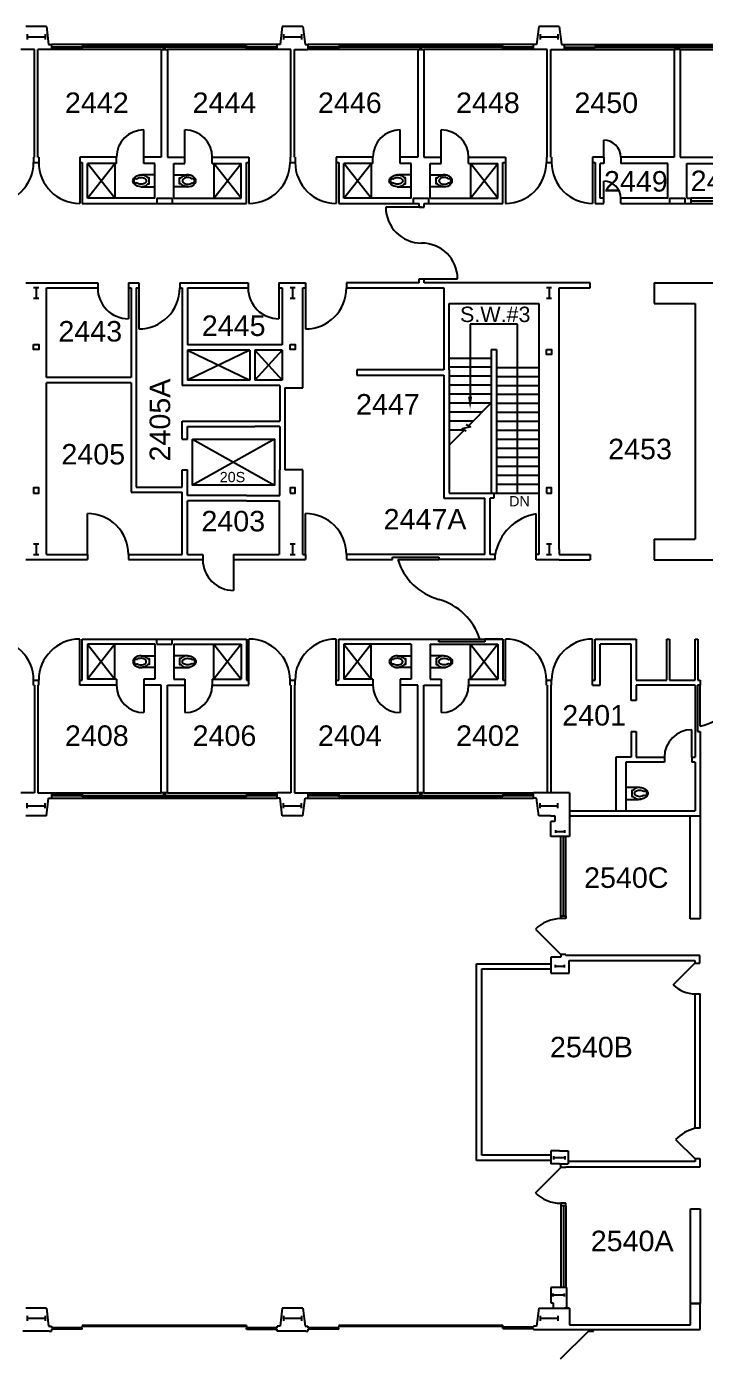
# Model space of a CAD drawing. Header units: inches. Extents: x -3198 to 3293, y 108 to 2903.
# Drawn here: x 1169 to 1962, y 1022 to 2574 of the extents above; entities that cross this region are included whole.
import ezdxf
from ezdxf.enums import TextEntityAlignment as Align

# ---------------------------------------------------------------- set-up
doc = ezdxf.new("R2010")
doc.units = ezdxf.units.IN
doc.header["$LTSCALE"] = 96
doc.header["$MEASUREMENT"] = 0
doc.layers.get('0').update_dxf_attribs({"linetype": 'CONTINUOUS'})
for name, color, linetype in [('A-ANNO-ROOM', 4, 'CONTINUOUS'), ('A-ANNO-TEXT', 4, 'CONTINUOUS'), ('A-COLS', 5, 'CONTINUOUS'), ('A-DOOR', 2, 'CONTINUOUS'), ('A-FLOR-CASE', 3, 'CONTINUOUS'), ('A-FLOR-EVTR', 1, 'CONTINUOUS'), ('A-FLOR-PFIX', 2, 'CONTINUOUS'), ('A-FLOR-STRS', 2, 'CONTINUOUS'), ('A-GLAZ', 2, 'CONTINUOUS'), ('A-GLAZ-SILL', 1, 'CONTINUOUS'), ('A-SHAFT', 1, 'CONTINUOUS'), ('A-WALL-FULL', 6, 'CONTINUOUS')]:
    doc.layers.add(name, color=color, linetype=linetype)
doc.styles.add('ARIAL', font='arial.ttf')

# ---------------------------------------------------------------- blocks, each defined once
blk = doc.blocks.new('AH')
blk.add_lwpolyline([(0, 0, 0.05, 0, 0), (0.15, 0, 0, 0, 0)], format="xyseb")
blk = doc.blocks.new('P2477016')
for p, q in [((-3.603083, -23.831759), (-3.603083, -23.831759)), ((-2.504894, -21.068753), (-2.504894, -21.068753))]:
    blk.add_line(p, q)
for points in [[(-6.93083, -16.399601, -0.022673), (-7, -14.875), (-7, 0), (-3.020761, 0), (0, 0), (3.020761, 0), (7, 0), (7, -14.875)], [(-6.937926, -16.211212, -0.074934), (-6.387938, -12.562014, -0.085426), (-4.920528, -9.670474, -0.066386), (-3.550098, -8.264603), (-3.550098, -6.711212), (3.449902, -6.711212), (3.449902, -8.264603, -0.066386), (4.820333, -9.670474, -0.085426), (6.287743, -12.562014, -0.111314), (6.709134, -17.991061)], [(3.991504, -23.722377, -0.562484), (3.158962, -23.529526), (2.424162, -21.300368, -0.238976), (2.492058, -20.853364, 0.08035), (3.421006, -18.976205, 0.074934), (3.837731, -16.211212, 0.074934), (3.421006, -13.446218, 0.085426), (2.414145, -11.462194, 0.066386), (1.597345, -10.624271, 0.330534), (-1.69754, -10.624271, 0.066386), (-2.51434, -11.462194, 0.085426), (-3.521201, -13.446218, 0.074934), (-3.937926, -16.211212, 0.074934), (-3.521201, -18.976205, 0.08035), (-2.592253, -20.853364, -0.238976), (-2.524357, -21.300368), (-3.250575, -23.503493, -0.549653), (-4.069149, -23.710095)], [(0, -25.75, 0.143932), (2.498761, -25.015482, 0.107177), (4.949747, -22.564786, 0.077997), (6.431696, -19.212481, 0.065232), (7, -14.875)], [(-4.023967, -23.748064, 0.06085), (-2.498761, -25.015482, 0.143932), (0, -25.75)], [(-2.976493, -22.67201, 0.063273), (-1.687041, -23.754089, 0.143932), (0, -24.25)], [(0, -24.25, 0.143932), (1.687041, -23.754089, 0.059203), (2.902316, -22.750942)]]:
    blk.add_lwpolyline(points, format="xyb")
for centre, radius, start, end in [((5.443363, -16.211212), 12.38129, 180, 197.141641), ((2.746106, -17.043143), 9.558648, 197.141641, 216.672481), ((1.035634, -18.316811), 7.426057, 216.672481, 226.574161)]:
    blk.add_arc(centre, radius, start, end)

msp = doc.modelspace()

# ---------------------------------------------------------------- linework, layer by layer
at = {"layer": 'A-ANNO-TEXT'}
for p, q in [((1688.2, 2225.1), (1688.2, 2140.3)), ((1743.8, 2225.1), (1688.2, 2225.1)), ((1743.8, 2027.5), (1743.8, 2225.1)), ((1713, 2133), (1686.3, 2106.2)), ((1681.5, 2101.4), (1663.5, 2083.5))]:
    msp.add_line(p, q, dxfattribs=at)
msp.add_lwpolyline([(1683.7, 2107.5), (1688.5, 2105.1), (1678.9, 2102.7), (1683.7, 2100.3)], dxfattribs=at)
at = {"layer": 'A-COLS'}
for p, q in [((1170, 2564.5), (1170, 2558.5)), ((1170, 2561.5), (1191, 2561.5)), ((1191, 2564.5), (1191, 2558.5)), ((1470, 2564.5), (1470, 2558.5)), ((1470, 2561.5), (1491, 2561.5)), ((1491, 2564.5), (1491, 2558.5)), ((1770, 2564.5), (1770, 2558.5)), ((1770, 2561.5), (1791, 2561.5)), ((1791, 2564.5), (1791, 2558.5)), ((1183.5, 2267.5), (1177.5, 2267.5)), ((1180.5, 2267.5), (1180.5, 2255.5)), ((1483.5, 2267.5), (1477.5, 2267.5)), ((1480.5, 2267.5), (1480.5, 2255.5)), ((1783.5, 2267.5), (1777.5, 2267.5)), ((1780.5, 2267.5), (1780.5, 2255.5)), ((1177.5, 2255.5), (1183.5, 2255.5)), ((1477.5, 2255.5), (1483.5, 2255.5)), ((1777.5, 2255.5), (1783.5, 2255.5)), ((1183.5, 1967.5), (1177.5, 1967.5)), ((1183.5, 1967.5), (1177.5, 1967.5)), ((1177.5, 1955.5), (1183.5, 1955.5)), ((1177.5, 1955.5), (1183.5, 1955.5)), ((1180.5, 1967.5), (1180.5, 1955.5)), ((1180.5, 1967.5), (1180.5, 1955.5)), ((1483.5, 1967.5), (1477.5, 1967.5)), ((1483.5, 1967.5), (1477.5, 1967.5)), ((1477.5, 1955.5), (1483.5, 1955.5)), ((1477.5, 1955.5), (1483.5, 1955.5)), ((1480.5, 1967.5), (1480.5, 1955.5)), ((1480.5, 1967.5), (1480.5, 1955.5)), ((1783.5, 1967.5), (1777.5, 1967.5)), ((1783.5, 1967.5), (1777.5, 1967.5)), ((1777.5, 1955.5), (1783.5, 1955.5)), ((1777.5, 1955.5), (1783.5, 1955.5)), ((1780.5, 1967.5), (1780.5, 1955.5)), ((1780.5, 1967.5), (1780.5, 1955.5)), ((1170, 1658.5), (1170, 1664.5)), ((1170, 1661.5), (1191, 1661.5)), ((1191, 1658.5), (1191, 1664.5)), ((1470, 1658.5), (1470, 1664.5)), ((1470, 1661.5), (1491, 1661.5)), ((1491, 1658.5), (1491, 1664.5)), ((1770, 1658.5), (1770, 1664.5)), ((1770, 1661.5), (1791, 1661.5)), ((1791, 1658.5), (1791, 1664.5)), ((1788.4, 1629.9), (1788.4, 1632.9)), ((1788.4, 1631.4), (1798.9, 1631.4)), ((1798.9, 1629.9), (1798.9, 1632.9)), ((1788, 1472.1), (1788, 1475.1)), ((1798.5, 1472.1), (1798.5, 1475.1)), ((1788, 1473.6), (1798.5, 1473.6)), ((1786, 1247.5), (1786, 1251.3)), ((1799.5, 1249.4), (1786, 1249.4)), ((1799.5, 1247.5), (1799.5, 1251.3)), ((1785.3, 1086.9), (1785.3, 1090.7)), ((1798.7, 1088.8), (1785.3, 1088.8)), ((1798.7, 1086.9), (1798.7, 1090.7)), ((1170, 1064.5), (1170, 1058.5)), ((1170, 1061.5), (1191, 1061.5)), ((1191, 1064.5), (1191, 1058.5)), ((1470, 1064.5), (1470, 1058.5)), ((1470, 1061.5), (1491, 1061.5)), ((1491, 1064.5), (1491, 1058.5)), ((1770, 1064.5), (1770, 1058.5)), ((1770, 1061.5), (1791, 1061.5)), ((1791, 1064.5), (1791, 1058.5))]:
    msp.add_line(p, q, dxfattribs=at)
at = {"layer": 'A-DOOR'}
for p, q in [((1306.5, 2420.5), (1306.5, 2452.5)), ((1354.5, 2420.5), (1354.5, 2452.5)), ((1606.5, 2420.5), (1606.5, 2452.5)), ((1654.5, 2420.5), (1654.5, 2452.5)), ((1844.5, 2420.5), (1844.5, 2440.5)), ((1231.5, 2414.5), (1231.5, 2366.5)), ((1429.5, 2414.5), (1429.5, 2366.5)), ((1531.5, 2414.5), (1531.5, 2366.5)), ((1729.5, 2414.5), (1729.5, 2366.5)), ((1831.5, 2414.5), (1831.5, 2366.5)), ((1844.5, 2372.5), (1844.5, 2392.5)), ((1631.5, 2362), (1589.5, 2362)), ((1288.5, 2267.5), (1288.5, 2231.5)), ((1300.5, 2267.5), (1300.5, 2219.5)), ((1464.5, 2267.5), (1464.5, 2231.5)), ((1495.5, 2267.5), (1495.5, 2219.5)), ((1631.5, 2278), (1673.5, 2278)), ((1240.5, 1955.5), (1240.5, 2003.5)), ((1495.5, 1955.5), (1495.5, 2003.5)), ((1765.5, 1955.1), (1765.5, 2003.1)), ((1411.5, 1949.5), (1411.5, 1913.5)), ((1603.5, 1949.5), (1651.5, 1949.5)), ((1231.5, 1808.5), (1231.5, 1856.5)), ((1429.5, 1808.5), (1429.5, 1856.5)), ((1531.5, 1808.5), (1531.5, 1856.5)), ((1651.5, 1856.5), (1699.5, 1856.5)), ((1729.5, 1808.5), (1729.5, 1856.5)), ((1831.5, 1808.5), (1831.5, 1856.5)), ((1306.5, 1802.5), (1306.5, 1770.5)), ((1354.5, 1802.5), (1354.5, 1770.5)), ((1606.5, 1802.5), (1606.5, 1770.5)), ((1654.5, 1802.5), (1654.5, 1770.5)), ((1957.5, 1754.5), (1957.5, 1802.5)), ((1947.5, 1718.5), (1947.5, 1750.5)), ((1764.5, 1517), (1794.2, 1487.3)), ((1925.8, 1452), (1951.1, 1477.3)), ((1928.6, 1270.9), (1951.5, 1248)), ((1764.5, 1208.5), (1794.2, 1238.2)), ((1794, 1014), (1826.5, 1046.5))]:
    msp.add_line(p, q, dxfattribs=at)
for centre, radius, start, end in [((1306.5, 2420.5), 32, 90, 180), ((1354.5, 2420.5), 32, 0, 90), ((1606.5, 2420.5), 32, 90, 180), ((1654.5, 2420.5), 32, 0, 90), ((1844.5, 2420.5), 20, 0, 90), ((1129.5, 2414.5), 48, 270, 0), ((1231.5, 2414.5), 48, 180, 270), ((1429.5, 2414.5), 48, 270, 0), ((1531.5, 2414.5), 48, 180, 270), ((1729.5, 2414.5), 48, 270, 0), ((1831.5, 2414.5), 48, 180, 270), ((1844.5, 2372.5), 20, 0, 90), ((1631.5, 2362), 42, 180, 270), ((1631.5, 2278), 42, 0, 90), ((1288.5, 2267.5), 36, 180, 270), ((1300.5, 2267.5), 48, 270, 0), ((1464.5, 2267.5), 36, 180, 270), ((1495.5, 2267.5), 48, 270, 0), ((1240.5, 1955.5), 48, 0, 90), ((1495.5, 1955.5), 48, 0, 90), ((1774.8, 1945.8), 58, 99.2189, 170.7811), ((1411.5, 1949.5), 36, 180, 270), ((1670.2, 1970.3), 69.8, 197.3234, 254.4954), ((1632.8, 1835.7), 69.8, 17.3234, 74.4954), ((1129.5, 1808.5), 48, 0, 90), ((1231.5, 1808.5), 48, 90, 180), ((1429.5, 1808.5), 48, 0, 90), ((1531.5, 1808.5), 48, 90, 180), ((1729.5, 1808.5), 48, 0, 90), ((1831.5, 1808.5), 48, 90, 180), ((1306.5, 1802.5), 32, 180, 270), ((1354.5, 1802.5), 32, 270, 0), ((1606.5, 1802.5), 32, 180, 270), ((1654.5, 1802.5), 32, 270, 0), ((1942.7, 1817.3), 64.5, 283.2561, 346.7186), ((1947.5, 1718.5), 32, 90, 180), ((1794.2, 1487.3), 42, 89.8526, 135), ((1951.6, 1477.8), 36.5, 225.0038, 269.7677), ((1963.9, 1235.6), 49.9, 104.3608, 135), ((1794.2, 1238.2), 42, 225, 270.1474)]:
    msp.add_arc(centre, radius, start, end, dxfattribs=at)
at = {"layer": 'A-FLOR-CASE'}
for p, q in [((1903.5, 2273.5), (1903.5, 2249.5)), ((1903.5, 2273.5), (1975.5, 2273.5)), ((1903.5, 2249.5), (1951.5, 2249.5)), ((1951.5, 2249.5), (1951.5, 1973.4)), ((1903.5, 1973.4), (1951.5, 1973.4)), ((1903.5, 1973.4), (1903.5, 1949.4)), ((1903.5, 1949.4), (1975.5, 1949.4)), ((1946, 1189.5), (1957.5, 1189.5)), ((1946, 1079), (1946, 1189.5)), ((1957.5, 1189.5), (1957.5, 1079)), ((1957.5, 1079), (1946, 1079))]:
    msp.add_line(p, q, dxfattribs=at)
at = {"layer": 'A-FLOR-EVTR'}
for p, q in [((1436.5, 2194.8), (1468.5, 2159.5)), ((1468.5, 2194.8), (1436.5, 2159.5)), ((1459.5, 2090.5), (1363.5, 2036.5)), ((1363.5, 2090.5), (1459.5, 2036.5))]:
    msp.add_line(p, q, dxfattribs=at)
msp.add_lwpolyline([(1363.5, 2090.5), (1459.5, 2090.5), (1459.5, 2036.5), (1363.5, 2036.5)], close=True, dxfattribs=at)
at = {"layer": 'A-FLOR-PFIX'}
for p, q in [((1240.5, 2372.5), (1272.5, 2413.2)), ((1272.5, 2372.5), (1240.5, 2413.2)), ((1272.5, 2413.2), (1272.5, 2372.5)), ((1420.5, 2372.5), (1388.5, 2413.2)), ((1388.5, 2413.2), (1388.5, 2372.5)), ((1388.5, 2372.5), (1420.5, 2413.2)), ((1572.5, 2372.5), (1540.5, 2413.2)), ((1540.5, 2372.5), (1572.5, 2413.2)), ((1572.5, 2413.2), (1572.5, 2372.5)), ((1720.5, 2372.5), (1688.5, 2413.2)), ((1688.5, 2372.5), (1720.5, 2413.2)), ((1688.5, 2413.2), (1688.5, 2372.5)), ((1240.5, 1850.5), (1272.5, 1809.7)), ((1272.5, 1850.5), (1240.5, 1809.7)), ((1272.5, 1809.7), (1272.5, 1850.5)), ((1388.5, 1850.5), (1420.5, 1809.7)), ((1420.5, 1850.5), (1388.5, 1809.7)), ((1388.5, 1809.7), (1388.5, 1850.5)), ((1572.5, 1850.5), (1540.5, 1809.7)), ((1540.5, 1850.5), (1572.5, 1809.7)), ((1572.5, 1809.7), (1572.5, 1850.5)), ((1688.5, 1809.7), (1688.5, 1850.5)), ((1720.5, 1850.5), (1688.5, 1809.7)), ((1688.5, 1850.5), (1720.5, 1809.7))]:
    msp.add_line(p, q, dxfattribs=at)
at = {"layer": 'A-FLOR-STRS'}
for p, q in [((1663.5, 2185.5), (1713, 2185.5)), ((1663.5, 2175), (1713, 2175)), ((1719, 2174.5), (1768.5, 2174.5)), ((1663.5, 2164.5), (1713, 2164.5)), ((1719, 2164), (1768.5, 2164)), ((1663.5, 2154), (1713, 2154)), ((1663.5, 2143.5), (1713, 2143.5)), ((1719, 2153.5), (1768.5, 2153.5)), ((1719, 2143), (1768.5, 2143)), ((1663.5, 2133), (1713, 2133)), ((1719, 2132.5), (1768.5, 2132.5)), ((1663.5, 2122.5), (1702.5, 2122.5)), ((1663.5, 2112), (1692, 2112)), ((1719, 2122), (1768.5, 2122)), ((1719, 2111.5), (1768.5, 2111.5)), ((1663.5, 2101.5), (1681.4, 2101.5)), ((1719, 2101), (1768.5, 2101)), ((1719, 2090.5), (1768.5, 2090.5)), ((1719, 2080), (1768.5, 2080)), ((1719, 2069.5), (1768.5, 2069.5)), ((1719, 2059), (1768.5, 2059)), ((1719, 2048.5), (1768.5, 2048.5)), ((1719, 2038), (1768.5, 2038)), ((1719, 2027.5), (1768.5, 2027.5))]:
    msp.add_line(p, q, dxfattribs=at)
at = {"layer": 'A-GLAZ'}
for p, q in [((1234.5, 2549.5), (1198.5, 2549.5)), ((1234.5, 2548), (1198.5, 2548)), ((1330.5, 2551), (1234.5, 2551)), ((1234.5, 2551), (1234.5, 2549.5)), ((1330.5, 2549.5), (1234.5, 2549.5)), ((1234.5, 2548), (1234.5, 2549.5)), ((1329.5, 2546.5), (1329.5, 2551)), ((1426.5, 2551), (1330.5, 2551)), ((1426.5, 2549.5), (1330.5, 2549.5)), ((1331.5, 2546.5), (1331.5, 2551)), ((1426.5, 2551), (1426.5, 2549.5)), ((1462.5, 2549.5), (1426.5, 2549.5)), ((1426.5, 2548), (1426.5, 2549.5)), ((1426.5, 2548), (1462.5, 2548)), ((1534.5, 2549.5), (1498.5, 2549.5)), ((1534.5, 2548), (1498.5, 2548)), ((1630.5, 2551), (1534.5, 2551)), ((1534.5, 2551), (1534.5, 2549.5)), ((1630.5, 2549.5), (1534.5, 2549.5)), ((1534.5, 2548), (1534.5, 2549.5)), ((1629.5, 2546.5), (1629.5, 2551)), ((1726.5, 2551), (1630.5, 2551)), ((1726.5, 2549.5), (1630.5, 2549.5)), ((1631.5, 2546.5), (1631.5, 2551)), ((1726.5, 2551), (1726.5, 2549.5)), ((1762.5, 2549.5), (1726.5, 2549.5)), ((1726.5, 2548), (1726.5, 2549.5)), ((1726.5, 2548), (1762.5, 2548)), ((1798.5, 2549.5), (1834.5, 2549.5)), ((1834.5, 2548), (1798.5, 2548)), ((1834.5, 2551), (1930.5, 2551)), ((1834.5, 2551), (1834.5, 2549.5)), ((1834.5, 2549.5), (1930.5, 2549.5)), ((1834.5, 2548), (1834.5, 2549.5)), ((1929.5, 2546.5), (1929.5, 2551)), ((1930.5, 2551), (2026.5, 2551)), ((1930.5, 2549.5), (2026.5, 2549.5)), ((1931.5, 2546.5), (1931.5, 2551)), ((1946.6, 2369.5), (1991.6, 2369.5)), ((1329.5, 1676.5), (1329.5, 1672)), ((1331.5, 1676.5), (1331.5, 1672)), ((1629.5, 1676.5), (1629.5, 1672)), ((1631.5, 1676.5), (1631.5, 1672)), ((1234.5, 1675), (1198.5, 1675)), ((1198.5, 1673.5), (1234.5, 1673.5)), ((1234.5, 1675), (1234.5, 1673.5)), ((1234.5, 1673.5), (1330.5, 1673.5)), ((1234.5, 1672), (1234.5, 1673.5)), ((1234.5, 1672), (1330.5, 1672)), ((1330.5, 1673.5), (1426.5, 1673.5)), ((1330.5, 1672), (1426.5, 1672)), ((1426.5, 1675), (1462.5, 1675)), ((1426.5, 1675), (1426.5, 1673.5)), ((1426.5, 1673.5), (1462.5, 1673.5)), ((1426.5, 1672), (1426.5, 1673.5)), ((1534.5, 1675), (1498.5, 1675)), ((1498.5, 1673.5), (1534.5, 1673.5)), ((1534.5, 1675), (1534.5, 1673.5)), ((1534.5, 1673.5), (1630.5, 1673.5)), ((1534.5, 1672), (1534.5, 1673.5)), ((1534.5, 1672), (1630.5, 1672)), ((1630.5, 1673.5), (1726.5, 1673.5)), ((1630.5, 1672), (1726.5, 1672)), ((1726.5, 1675), (1762.5, 1675)), ((1726.5, 1675), (1726.5, 1673.5)), ((1726.5, 1673.5), (1762.5, 1673.5)), ((1726.5, 1672), (1726.5, 1673.5)), ((1797.3, 1532.3), (1797.3, 1625.5)), ((1797.3, 1193.2), (1797.3, 1097.5))]:
    msp.add_line(p, q, dxfattribs=at)
at = {"layer": 'A-GLAZ-SILL'}
for p, q in [((1462.5, 2552.5), (1198.5, 2552.5)), ((1326.9, 2546.5), (1198.5, 2546.5)), ((1462.5, 2546.5), (1334.1, 2546.5)), ((1762.5, 2552.5), (1498.5, 2552.5)), ((1626.9, 2546.5), (1498.5, 2546.5)), ((1762.5, 2546.5), (1634.1, 2546.5)), ((1798.5, 2552.5), (2062.5, 2552.5)), ((1798.5, 2546.5), (1926.9, 2546.5)), ((1934.1, 2546.5), (2062.5, 2546.5)), ((1991.6, 2372.5), (1946.6, 2372.5)), ((1946.6, 2366.5), (1991.6, 2366.5)), ((1198.5, 1676.5), (1326.9, 1676.5)), ((1334.1, 1676.5), (1462.5, 1676.5)), ((1498.5, 1676.5), (1626.9, 1676.5)), ((1634.1, 1676.5), (1762.5, 1676.5)), ((1198.5, 1670.5), (1462.5, 1670.5)), ((1498.5, 1670.5), (1762.5, 1670.5)), ((1794.3, 1532.3), (1794.3, 1625.5)), ((1800.3, 1532.3), (1800.3, 1625.5)), ((1794.3, 1193.2), (1794.3, 1097.5)), ((1800.3, 1193.2), (1800.3, 1097.5))]:
    msp.add_line(p, q, dxfattribs=at)
at = {"layer": 'A-SHAFT'}
for p, q in [((1357.5, 2194.8), (1430.5, 2159.5)), ((1430.5, 2194.8), (1357.5, 2159.5))]:
    msp.add_line(p, q, dxfattribs=at)
at = {"layer": 'A-WALL-FULL'}
for p, q in [((1192.5, 2573.5), (1168.5, 2573.5)), ((1192.5, 2573.5), (1195.1, 2552.5)), ((1468.5, 2573.5), (1465.9, 2552.5)), ((1492.5, 2573.5), (1468.5, 2573.5)), ((1492.5, 2573.5), (1495.1, 2552.5)), ((1768.5, 2573.5), (1765.9, 2552.5)), ((1792.5, 2573.5), (1768.5, 2573.5)), ((1792.5, 2573.5), (1795.1, 2552.5)), ((1178.4, 2546.5), (1162.5, 2546.5)), ((1178.4, 2420.5), (1178.4, 2546.5)), ((1198.5, 2546.5), (1182.6, 2546.5)), ((1182.6, 2420.5), (1182.6, 2546.5)), ((1195.1, 2552.5), (1198.5, 2552.5)), ((1198.5, 2552.5), (1198.5, 2546.5)), ((1326.9, 2546.5), (1326.9, 2420.5)), ((1326.9, 2546.5), (1334.1, 2546.5)), ((1334.1, 2546.5), (1334.1, 2420.5)), ((1465.9, 2552.5), (1462.5, 2552.5)), ((1462.5, 2546.5), (1462.5, 2552.5)), ((1478.4, 2546.5), (1462.5, 2546.5)), ((1478.4, 2420.5), (1478.4, 2546.5)), ((1482.6, 2546.5), (1498.5, 2546.5)), ((1482.6, 2420.5), (1482.6, 2546.5)), ((1495.1, 2552.5), (1498.5, 2552.5)), ((1498.5, 2552.5), (1498.5, 2546.5)), ((1626.9, 2546.5), (1626.9, 2420.5)), ((1626.9, 2546.5), (1634.1, 2546.5)), ((1634.1, 2546.5), (1634.1, 2420.5)), ((1765.9, 2552.5), (1762.5, 2552.5)), ((1762.5, 2546.5), (1762.5, 2552.5)), ((1778.4, 2546.5), (1762.5, 2546.5)), ((1778.4, 2420.5), (1778.4, 2546.5)), ((1782.6, 2420.5), (1782.6, 2546.5)), ((1782.6, 2546.5), (1798.5, 2546.5)), ((1795.1, 2552.5), (1798.5, 2552.5)), ((1798.5, 2546.5), (1798.5, 2552.5)), ((1926.9, 2546.5), (1926.9, 2420.5)), ((1934.1, 2546.5), (1926.9, 2546.5)), ((1934.1, 2546.5), (1934.1, 2420.5)), ((1177.5, 2420.5), (1177.5, 2414.5)), ((1177.5, 2420.5), (1178.4, 2420.5)), ((1177.5, 2414.5), (1183.5, 2414.5)), ((1182.6, 2420.5), (1183.5, 2420.5)), ((1183.5, 2420.5), (1183.5, 2414.5)), ((1231.5, 2420.5), (1231.5, 2414.5)), ((1274.5, 2420.5), (1231.5, 2420.5)), ((1231.5, 2414.5), (1234.5, 2414.5)), ((1234.5, 2414.5), (1234.5, 2366.5)), ((1274.5, 2413.2), (1240.5, 2413.2)), ((1240.5, 2372.5), (1240.5, 2413.2)), ((1274.5, 2413.2), (1274.5, 2420.5)), ((1326.9, 2420.5), (1306.5, 2420.5)), ((1306.5, 2413.2), (1306.5, 2420.5)), ((1319.4, 2413.2), (1306.5, 2413.2)), ((1319.4, 2372.5), (1319.4, 2413.2)), ((1334.1, 2420.5), (1354.5, 2420.5)), ((1341.6, 2372.5), (1341.6, 2413.2)), ((1341.6, 2413.2), (1354.5, 2413.2)), ((1354.5, 2413.2), (1354.5, 2420.5)), ((1386.5, 2420.5), (1429.5, 2420.5)), ((1386.5, 2413.2), (1386.5, 2420.5)), ((1386.5, 2413.2), (1420.5, 2413.2)), ((1420.5, 2372.5), (1420.5, 2413.2)), ((1426.5, 2366.5), (1426.5, 2414.5)), ((1426.5, 2414.5), (1429.5, 2414.5)), ((1429.5, 2420.5), (1429.5, 2414.5)), ((1477.5, 2420.5), (1477.5, 2414.5)), ((1478.4, 2420.5), (1477.5, 2420.5)), ((1477.5, 2414.5), (1483.5, 2414.5)), ((1483.5, 2420.5), (1482.6, 2420.5)), ((1483.5, 2420.5), (1483.5, 2414.5)), ((1531.5, 2420.5), (1531.5, 2414.5)), ((1574.5, 2420.5), (1531.5, 2420.5)), ((1531.5, 2414.5), (1534.5, 2414.5)), ((1534.5, 2414.5), (1534.5, 2366.5)), ((1540.5, 2372.5), (1540.5, 2413.2)), ((1574.5, 2413.2), (1540.5, 2413.2)), ((1574.5, 2413.2), (1574.5, 2420.5)), ((1606.5, 2413.2), (1606.5, 2420.5)), ((1626.9, 2420.5), (1606.5, 2420.5)), ((1619.4, 2413.2), (1606.5, 2413.2)), ((1619.4, 2372.5), (1619.4, 2413.2)), ((1634.1, 2420.5), (1654.5, 2420.5)), ((1641.6, 2372.5), (1641.6, 2413.2)), ((1641.6, 2413.2), (1654.5, 2413.2)), ((1654.5, 2413.2), (1654.5, 2420.5)), ((1686.5, 2420.5), (1729.5, 2420.5)), ((1686.5, 2413.2), (1686.5, 2420.5)), ((1686.5, 2413.2), (1720.5, 2413.2)), ((1720.5, 2372.5), (1720.5, 2413.2)), ((1726.5, 2366.5), (1726.5, 2414.5)), ((1726.5, 2414.5), (1729.5, 2414.5)), ((1729.5, 2420.5), (1729.5, 2414.5)), ((1778.4, 2420.5), (1777.5, 2420.5)), ((1777.5, 2420.5), (1777.5, 2414.5)), ((1777.5, 2414.5), (1783.5, 2414.5)), ((1783.5, 2420.5), (1782.6, 2420.5)), ((1783.5, 2420.5), (1783.5, 2414.5)), ((1831.5, 2420.5), (1831.5, 2414.5)), ((1844.5, 2420.5), (1831.5, 2420.5)), ((1831.5, 2414.5), (1834.5, 2414.5)), ((1834.5, 2414.5), (1834.5, 2366.5)), ((1840.5, 2372.5), (1840.5, 2413.2)), ((1844.5, 2413.2), (1840.5, 2413.2)), ((1844.5, 2420.5), (1844.5, 2413.2)), ((1926.9, 2420.5), (1864.5, 2420.5)), ((1864.5, 2420.5), (1864.5, 2413.2)), ((1919.4, 2413.2), (1864.5, 2413.2)), ((1919.4, 2372.5), (1919.4, 2413.2)), ((1934.1, 2420.5), (1996.5, 2420.5)), ((1941.6, 2372.5), (1941.6, 2413.2)), ((1941.6, 2413.2), (1996.5, 2413.2)), ((1234.5, 2366.5), (1426.5, 2366.5)), ((1319.4, 2372.5), (1240.5, 2372.5)), ((1321.5, 2372.5), (1321.5, 2366.5)), ((1321.5, 2372.5), (1339.5, 2372.5)), ((1339.5, 2372.5), (1339.5, 2366.5)), ((1341.6, 2372.5), (1420.5, 2372.5)), ((1534.5, 2366.5), (1628.5, 2366.5)), ((1619.4, 2372.5), (1540.5, 2372.5)), ((1621.5, 2372.5), (1621.5, 2366.5)), ((1621.5, 2372.5), (1639.5, 2372.5)), ((1628.5, 2362), (1628.5, 2366.5)), ((1628.5, 2362), (1634.5, 2362)), ((1634.5, 2362), (1634.5, 2366.5)), ((1634.5, 2366.5), (1726.5, 2366.5)), ((1639.5, 2372.5), (1639.5, 2366.5)), ((1641.6, 2372.5), (1720.5, 2372.5)), ((1834.5, 2366.5), (1844.5, 2366.5)), ((1844.5, 2372.5), (1840.5, 2372.5)), ((1844.5, 2366.5), (1844.5, 2372.5)), ((1919.4, 2372.5), (1864.5, 2372.5)), ((1864.5, 2366.5), (1864.5, 2372.5)), ((1864.5, 2366.5), (1946.6, 2366.5)), ((1921.5, 2372.5), (1921.5, 2366.5)), ((1921.5, 2372.5), (1939.5, 2372.5)), ((1939.5, 2372.5), (1939.5, 2366.5)), ((1941.6, 2372.5), (1946.6, 2372.5)), ((1946.6, 2372.5), (1946.6, 2366.5)), ((1168.5, 2273.5), (1252.5, 2273.5)), ((1192.5, 2162.5), (1192.5, 2267.5)), ((1192.5, 2267.5), (1252.5, 2267.5)), ((1252.5, 2273.5), (1252.5, 2267.5)), ((1288.5, 2273.5), (1288.5, 2267.5)), ((1288.5, 2273.5), (1300.5, 2273.5)), ((1288.5, 2267.5), (1291.5, 2267.5)), ((1291.5, 2267.5), (1291.5, 2162.5)), ((1297.5, 2267.5), (1300.5, 2267.5)), ((1297.5, 2267.5), (1297.5, 2034.5)), ((1300.5, 2273.5), (1300.5, 2267.5)), ((1348.5, 2273.5), (1428.5, 2273.5)), ((1348.5, 2273.5), (1348.5, 2267.5)), ((1348.5, 2267.5), (1351.5, 2267.5)), ((1351.5, 2267.5), (1351.5, 2153.5)), ((1357.5, 2267.5), (1428.5, 2267.5)), ((1357.5, 2267.5), (1357.5, 2200.8)), ((1428.5, 2273.5), (1428.5, 2267.5)), ((1464.5, 2273.5), (1464.5, 2267.5)), ((1464.5, 2273.5), (1492.5, 2273.5)), ((1464.5, 2267.5), (1468.5, 2267.5)), ((1468.5, 2267.5), (1468.5, 2200.8)), ((1492.5, 2273.5), (1495.5, 2273.5)), ((1492.5, 2150.5), (1492.5, 2267.5)), ((1492.5, 2267.5), (1495.5, 2267.5)), ((1495.5, 2273.5), (1495.5, 2267.5)), ((1543.5, 2273.5), (1543.5, 2267.5)), ((1628.5, 2273.5), (1543.5, 2273.5)), ((1543.5, 2267.5), (1657.5, 2267.5)), ((1628.5, 2273.5), (1628.5, 2278)), ((1628.5, 2278), (1634.5, 2278)), ((1634.5, 2273.5), (1634.5, 2278)), ((1828.5, 2273.5), (1634.5, 2273.5)), ((1657.5, 2267.5), (1657.5, 2171.5)), ((1792.5, 2267.5), (1828.5, 2267.5)), ((1792.5, 1961.5), (1792.5, 2267.5)), ((1828.5, 2267.5), (1828.5, 2273.5)), ((1663.5, 2249.5), (1768.5, 2249.5)), ((1663.5, 2171.5), (1663.5, 2249.5)), ((1768.5, 2249.5), (1768.5, 1961.5)), ((1468.5, 2200.8), (1357.5, 2200.8)), ((1357.5, 2194.8), (1357.5, 2159.5)), ((1430.5, 2194.8), (1357.5, 2194.8)), ((1430.5, 2194.8), (1430.5, 2159.5)), ((1436.5, 2194.8), (1436.5, 2159.5)), ((1468.5, 2194.8), (1436.5, 2194.8)), ((1468.5, 2194.8), (1468.5, 2159.5)), ((1713, 2195.5), (1719, 2195.5)), ((1713, 2195.5), (1713, 2029)), ((1719, 2195.5), (1719, 2027.5)), ((1291.5, 2162.5), (1192.5, 2162.5)), ((1430.5, 2159.5), (1357.5, 2159.5)), ((1468.5, 2159.5), (1436.5, 2159.5)), ((1555.5, 2171.5), (1555.5, 2165.5)), ((1657.5, 2171.5), (1555.5, 2171.5)), ((1555.5, 2165.5), (1657.5, 2165.5)), ((1657.5, 2165.5), (1657.5, 2021.5)), ((1663.5, 2171.5), (1663.5, 2165.5)), ((1663.5, 2165.5), (1663.5, 2027.5)), ((1192.5, 1955.5), (1192.5, 2156.5)), ((1291.5, 2156.5), (1192.5, 2156.5)), ((1291.5, 2156.5), (1291.5, 2028.5)), ((1465.5, 2153.5), (1351.5, 2153.5)), ((1465.5, 2153.5), (1465.5, 2111.5)), ((1471.5, 2150.5), (1492.5, 2150.5)), ((1471.5, 2150.5), (1471.5, 2054.5)), ((1351.5, 2111.5), (1465.5, 2111.5)), ((1351.5, 2090.5), (1351.5, 2111.5)), ((1357.5, 2105.5), (1436.5, 2105.5)), ((1357.5, 2090.5), (1357.5, 2105.5)), ((1465.5, 2105.5), (1436.5, 2105.5)), ((1465.5, 2105.5), (1465.5, 2054.5)), ((1351.5, 2090.5), (1357.5, 2090.5)), ((1351.5, 2054.5), (1357.5, 2054.5)), ((1351.5, 2034.5), (1351.5, 2054.5)), ((1357.5, 2024.5), (1357.5, 2054.5)), ((1465.5, 2024.5), (1465.5, 2054.5)), ((1492.5, 2054.5), (1471.5, 2054.5)), ((1492.5, 1955.5), (1492.5, 2054.5)), ((1297.5, 2034.5), (1351.5, 2034.5)), ((1291.5, 2028.5), (1351.5, 2028.5)), ((1351.5, 2024.5), (1351.5, 2028.5)), ((1351.5, 1955.5), (1351.5, 2024.5)), ((1426.5, 2024.5), (1357.5, 2024.5)), ((1426.5, 2018.5), (1357.5, 2018.5)), ((1357.5, 1955.5), (1357.5, 2018.5)), ((1426.5, 2024.5), (1432.5, 2024.5)), ((1426.5, 2018.5), (1432.5, 2018.5)), ((1432.5, 2024.5), (1465.5, 2024.5)), ((1432.5, 2018.5), (1464.7, 2018.5)), ((1464.7, 2018.5), (1464.7, 1955.5)), ((1657.5, 2021.5), (1705.5, 2021.5)), ((1663.5, 2027.5), (1705.5, 2027.5)), ((1705.5, 2027.5), (1711.5, 2027.5)), ((1705.5, 1955.5), (1705.5, 2021.5)), ((1711.5, 2027.5), (1715.9, 2027.5)), ((1715.9, 2021.4), (1711.5, 2021.4)), ((1711.5, 1955.5), (1711.5, 2021.4)), ((1713, 2029), (1713, 2027.5)), ((1715.9, 2027.5), (1719, 2027.5)), ((1715.9, 2027.5), (1715.9, 2021.4)), ((1192.5, 1955.5), (1240.5, 1955.5)), ((1240.5, 1955.5), (1240.5, 1949.5)), ((1288.5, 1955.5), (1288.5, 1949.5)), ((1288.5, 1955.5), (1351.5, 1955.5)), ((1357.5, 1955.5), (1375.5, 1955.5)), ((1375.5, 1955.5), (1375.5, 1949.5)), ((1411.5, 1955.5), (1411.5, 1949.5)), ((1411.5, 1955.5), (1426.5, 1955.5)), ((1426.5, 1955.5), (1432.5, 1955.5)), ((1432.5, 1955.5), (1464.7, 1955.5)), ((1492.5, 1955.5), (1495.5, 1955.5)), ((1495.5, 1955.5), (1495.5, 1949.5)), ((1543.5, 1955.5), (1543.5, 1949.5)), ((1705.5, 1955.5), (1543.5, 1955.5)), ((1717.5, 1955.5), (1711.5, 1955.5)), ((1717.5, 1949.5), (1717.5, 1955.5)), ((1768.5, 1961.5), (1768.5, 1955.4)), ((1792.5, 1961.5), (1792.5, 1955.4)), ((1168.5, 1949.5), (1240.5, 1949.5)), ((1288.5, 1949.5), (1348.5, 1949.5)), ((1348.5, 1949.5), (1375.5, 1949.5)), ((1411.5, 1949.5), (1492.5, 1949.5)), ((1492.5, 1949.5), (1495.5, 1949.5)), ((1543.5, 1949.5), (1597.5, 1949.5)), ((1597.5, 1952.5), (1651.5, 1952.5)), ((1597.5, 1949.5), (1597.5, 1952.5)), ((1651.5, 1952.5), (1651.5, 1949.5)), ((1717.5, 1949.5), (1651.5, 1949.5)), ((1765.5, 1949.4), (1765.5, 1955.4)), ((1768.5, 1955.4), (1765.5, 1955.4)), ((1792.5, 1949.4), (1765.5, 1949.4)), ((1792.5, 1955.4), (1828.5, 1955.4)), ((1792.5, 1949.4), (1828.5, 1949.4)), ((1828.5, 1955.4), (1828.5, 1949.4)), ((1234.5, 1856.5), (1426.5, 1856.5)), ((1234.5, 1808.5), (1234.5, 1856.5)), ((1319.4, 1850.5), (1240.5, 1850.5)), ((1240.5, 1850.5), (1240.5, 1809.7)), ((1319.4, 1850.5), (1319.4, 1809.7)), ((1321.5, 1850.5), (1321.5, 1856.5)), ((1321.5, 1850.5), (1339.5, 1850.5)), ((1339.5, 1850.5), (1339.5, 1856.5)), ((1341.6, 1850.5), (1420.5, 1850.5)), ((1341.6, 1850.5), (1341.6, 1809.7)), ((1420.5, 1850.5), (1420.5, 1809.7)), ((1426.5, 1856.5), (1426.5, 1808.5)), ((1534.5, 1856.5), (1597.5, 1856.5)), ((1534.5, 1808.5), (1534.5, 1856.5)), ((1619.4, 1850.5), (1540.5, 1850.5)), ((1540.5, 1850.5), (1540.5, 1809.7)), ((1597.5, 1856.5), (1651.5, 1856.5)), ((1619.4, 1850.5), (1619.4, 1809.7)), ((1641.6, 1850.5), (1641.6, 1809.7)), ((1641.6, 1850.5), (1720.5, 1850.5)), ((1651.5, 1856.5), (1651.5, 1853.5)), ((1651.5, 1853.5), (1651.5, 1856.5)), ((1705.5, 1853.5), (1651.5, 1853.5)), ((1696.5, 1856.5), (1726.5, 1856.5)), ((1705.5, 1856.5), (1705.5, 1853.5)), ((1726.5, 1856.5), (1705.5, 1856.5)), ((1720.5, 1850.5), (1720.5, 1809.7)), ((1726.5, 1856.5), (1726.5, 1808.5)), ((1834.5, 1856.5), (1882.5, 1856.5)), ((1834.5, 1808.5), (1834.5, 1856.5)), ((1876.5, 1850.5), (1840.5, 1850.5)), ((1840.5, 1802.5), (1840.5, 1850.5)), ((1876.5, 1784.5), (1876.5, 1850.5)), ((1882.5, 1856.5), (1882.5, 1808.5)), ((1918.5, 1856.5), (1921.5, 1856.5)), ((1918.5, 1808.5), (1918.5, 1856.5)), ((1921.5, 1856.5), (1921.5, 1808.5)), ((1951.5, 1856.5), (1954.5, 1856.5)), ((1951.5, 1808.5), (1951.5, 1856.5)), ((1954.5, 1856.5), (1954.5, 1808.5)), ((1177.5, 1808.5), (1183.5, 1808.5)), ((1177.5, 1802.5), (1177.5, 1808.5)), ((1177.5, 1802.5), (1178.4, 1802.5)), ((1178.4, 1802.5), (1178.4, 1676.5)), ((1182.6, 1802.5), (1182.6, 1676.5)), ((1182.6, 1802.5), (1183.5, 1802.5)), ((1183.5, 1802.5), (1183.5, 1808.5)), ((1231.5, 1802.5), (1231.5, 1808.5)), ((1231.5, 1808.5), (1234.5, 1808.5)), ((1274.5, 1802.5), (1231.5, 1802.5)), ((1274.5, 1809.7), (1240.5, 1809.7)), ((1274.5, 1809.7), (1274.5, 1802.5)), ((1319.4, 1809.7), (1306.5, 1809.7)), ((1306.5, 1809.7), (1306.5, 1802.5)), ((1326.9, 1802.5), (1306.5, 1802.5)), ((1326.9, 1676.5), (1326.9, 1802.5)), ((1334.1, 1676.5), (1334.1, 1802.5)), ((1334.1, 1802.5), (1354.5, 1802.5)), ((1341.6, 1809.7), (1354.5, 1809.7)), ((1354.5, 1809.7), (1354.5, 1802.5)), ((1386.5, 1809.7), (1420.5, 1809.7)), ((1386.5, 1809.7), (1386.5, 1802.5)), ((1386.5, 1802.5), (1429.5, 1802.5)), ((1426.5, 1808.5), (1429.5, 1808.5)), ((1429.5, 1802.5), (1429.5, 1808.5)), ((1477.5, 1802.5), (1477.5, 1808.5)), ((1477.5, 1808.5), (1483.5, 1808.5)), ((1477.5, 1802.5), (1478.4, 1802.5)), ((1478.4, 1802.5), (1478.4, 1676.5)), ((1482.6, 1802.5), (1482.6, 1676.5)), ((1482.6, 1802.5), (1483.5, 1802.5)), ((1483.5, 1802.5), (1483.5, 1808.5)), ((1531.5, 1802.5), (1531.5, 1808.5)), ((1531.5, 1808.5), (1534.5, 1808.5)), ((1574.5, 1802.5), (1531.5, 1802.5)), ((1574.5, 1809.7), (1540.5, 1809.7)), ((1574.5, 1809.7), (1574.5, 1802.5)), ((1619.4, 1809.7), (1606.5, 1809.7)), ((1606.5, 1809.7), (1606.5, 1802.5)), ((1626.9, 1802.5), (1606.5, 1802.5)), ((1626.9, 1676.5), (1626.9, 1802.5)), ((1634.1, 1802.5), (1654.5, 1802.5)), ((1634.1, 1676.5), (1634.1, 1802.5)), ((1641.6, 1809.7), (1654.5, 1809.7)), ((1654.5, 1809.7), (1654.5, 1802.5)), ((1686.5, 1809.7), (1720.5, 1809.7)), ((1686.5, 1809.7), (1686.5, 1802.5)), ((1686.5, 1802.5), (1729.5, 1802.5)), ((1726.5, 1808.5), (1729.5, 1808.5)), ((1729.5, 1802.5), (1729.5, 1808.5)), ((1777.5, 1808.5), (1783.5, 1808.5)), ((1777.5, 1802.5), (1777.5, 1808.5)), ((1777.5, 1802.5), (1778.4, 1802.5)), ((1778.4, 1802.5), (1778.4, 1676.5)), ((1782.6, 1802.5), (1782.6, 1676.5)), ((1782.6, 1802.5), (1783.5, 1802.5)), ((1783.5, 1802.5), (1783.5, 1808.5)), ((1831.5, 1802.5), (1831.5, 1808.5)), ((1831.5, 1808.5), (1834.5, 1808.5)), ((1831.5, 1802.5), (1840.5, 1802.5)), ((1882.5, 1808.5), (1918.5, 1808.5)), ((1882.5, 1802.5), (1882.5, 1784.5)), ((1951.5, 1802.5), (1882.5, 1802.5)), ((1921.5, 1808.5), (1951.5, 1808.5)), ((1951.5, 1802.5), (1951.5, 1718.5)), ((1954.3, 1802.5), (1954.3, 1748.5)), ((1957.5, 1802.5), (1954.3, 1802.5)), ((1954.5, 1808.5), (1957.5, 1808.5)), ((1957.5, 1808.5), (1957.5, 1802.5)), ((1957.5, 1808.5), (1957.5, 1802.5)), ((1882.5, 1784.5), (1876.5, 1784.5)), ((1876.5, 1748.5), (1882.5, 1748.5)), ((1876.5, 1748.5), (1876.5, 1718.5)), ((1882.5, 1748.5), (1882.5, 1718.5)), ((1954.3, 1748.5), (1957.5, 1748.5)), ((1957.5, 1748.5), (1957.5, 1669.7)), ((1876.5, 1718.5), (1858.5, 1718.5)), ((1858.5, 1718.5), (1858.5, 1655.6)), ((1870.5, 1712.5), (1870.5, 1655.6)), ((1915.5, 1712.5), (1870.5, 1712.5)), ((1882.5, 1718.5), (1915.5, 1718.5)), ((1915.5, 1718.5), (1915.5, 1712.5)), ((1947.5, 1718.5), (1947.5, 1712.5)), ((1947.5, 1718.5), (1951.5, 1718.5)), ((1951.5, 1712.5), (1947.5, 1712.5)), ((1951.5, 1712.5), (1951.5, 1655.6)), ((1178.4, 1676.5), (1162.5, 1676.5)), ((1182.6, 1676.5), (1198.5, 1676.5)), ((1198.5, 1676.5), (1198.5, 1670.5)), ((1334.1, 1676.5), (1326.9, 1676.5)), ((1478.4, 1676.5), (1462.5, 1676.5)), ((1462.5, 1670.5), (1462.5, 1676.5)), ((1482.6, 1676.5), (1498.5, 1676.5)), ((1498.5, 1676.5), (1498.5, 1670.5)), ((1634.1, 1676.5), (1626.9, 1676.5)), ((1765.1, 1676.5), (1762.5, 1676.5)), ((1762.5, 1670.5), (1762.5, 1676.5)), ((1804.5, 1676.5), (1765.1, 1676.5)), ((1804.5, 1676.5), (1804.5, 1649.5)), ((1192.5, 1649.5), (1195.1, 1670.5)), ((1195.1, 1670.5), (1198.5, 1670.5)), ((1465.9, 1670.5), (1462.5, 1670.5)), ((1468.5, 1649.5), (1465.9, 1670.5)), ((1492.5, 1649.5), (1495.1, 1670.5)), ((1495.1, 1670.5), (1498.5, 1670.5)), ((1765.9, 1670.5), (1762.5, 1670.5)), ((1768.5, 1649.5), (1765.9, 1670.5)), ((1957.5, 1669.7), (1957.5, 1529)), ((1192.5, 1649.5), (1168.5, 1649.5)), ((1492.5, 1649.5), (1468.5, 1649.5)), ((1782.5, 1649.5), (1768.5, 1649.5)), ((1782.5, 1649.5), (1787.4, 1649.5)), ((1787.4, 1649.5), (1787.4, 1643)), ((1804.5, 1655.6), (1951.5, 1655.6)), ((1804.5, 1649.6), (1957.5, 1649.6)), ((1804.5, 1649.5), (1804.5, 1625.5)), ((1945.5, 1529), (1945.5, 1649.6)), ((1787.4, 1643), (1782.5, 1643)), ((1782.5, 1625.5), (1782.5, 1643)), ((1804.5, 1625.5), (1782.5, 1625.5)), ((1794.3, 1529.3), (1794.3, 1532.3)), ((1800.3, 1532.3), (1794.3, 1532.3)), ((1800.3, 1529.3), (1794.3, 1529.3)), ((1800.3, 1532.3), (1800.3, 1529.3)), ((1951.5, 1529), (1945.5, 1529)), ((1957.5, 1529), (1951.5, 1529)), ((1695.8, 1246.4), (1695.8, 1476.4)), ((1695.8, 1476.4), (1782.5, 1476.4)), ((1794.2, 1484.3), (1782.5, 1484.3)), ((1782.5, 1484.3), (1782.5, 1478)), ((1782.5, 1478), (1782.5, 1472)), ((1800.3, 1487.3), (1794.2, 1487.3)), ((1794.2, 1487.3), (1794.2, 1484.3)), ((1800.3, 1487.3), (1800.3, 1486.2)), ((1956.9, 1486.2), (1800.3, 1486.2)), ((1804, 1465.6), (1804, 1480.3)), ((1804, 1480.3), (1951.1, 1480.3)), ((1951.1, 1480.3), (1951.1, 1477.3)), ((1951.1, 1477.3), (1956.9, 1477.3)), ((1956.9, 1477.3), (1956.9, 1486.2)), ((1701.8, 1252.4), (1701.8, 1470.6)), ((1701.8, 1470.6), (1782.5, 1470.6)), ((1782.5, 1472), (1782.5, 1465.6)), ((1782.5, 1465.6), (1804, 1465.6)), ((1951.5, 1284), (1951.5, 1441.3)), ((1951.5, 1441.3), (1957.5, 1441.3)), ((1957.5, 1361.5), (1957.5, 1441.3)), ((1957.5, 1284), (1957.5, 1361.5)), ((1957.5, 1284), (1951.5, 1284)), ((1792.8, 1257.4), (1782.8, 1257.4)), ((1782.8, 1257.4), (1782.8, 1252.4)), ((1792.8, 1257.4), (1802.8, 1257.4)), ((1802.8, 1257.4), (1802.8, 1242.5)), ((1782.8, 1246.4), (1695.8, 1246.4)), ((1780.5, 1246.4), (1696.5, 1246.4)), ((1782.8, 1252.4), (1701.8, 1252.4)), ((1782.8, 1252.4), (1782.8, 1246.4)), ((1782.8, 1246.4), (1782.8, 1242.5)), ((1792.8, 1242.5), (1782.8, 1242.5)), ((1792.8, 1242.5), (1802.8, 1242.5)), ((1794.2, 1238.2), (1794.2, 1242.5)), ((1951.5, 1245), (1802.8, 1245)), ((1957.5, 1248), (1951.5, 1248)), ((1951.5, 1248), (1951.5, 1245)), ((1957.5, 1245), (1957.5, 1248)), ((1957.5, 1239), (1957.5, 1245)), ((1800.3, 1238.2), (1794.2, 1238.2)), ((1800.3, 1239), (1957.5, 1239)), ((1800.3, 1238.2), (1800.3, 1239)), ((1794.3, 1196.2), (1794.3, 1193.2)), ((1800.3, 1196.2), (1794.3, 1196.2)), ((1800.3, 1193.2), (1800.3, 1196.2)), ((1800.3, 1193.2), (1794.3, 1193.2)), ((1801.5, 1097.5), (1782.5, 1097.5)), ((1782.5, 1097.5), (1782.5, 1079.5)), ((1801.5, 1097.5), (1797.5, 1097.5)), ((1801.5, 1073.5), (1801.5, 1097.5)), ((1192.5, 1073.5), (1168.5, 1073.5)), ((1192.5, 1073.5), (1195.1, 1052.5)), ((1468.5, 1073.5), (1465.9, 1052.5)), ((1492.5, 1073.5), (1468.5, 1073.5)), ((1492.5, 1073.5), (1495.1, 1052.5)), ((1768.5, 1073.5), (1765.9, 1052.5)), ((1768.5, 1073.5), (1804.5, 1073.5)), ((1782.5, 1079.5), (1785.5, 1079.5)), ((1785.5, 1079.5), (1785.5, 1073.5)), ((1804.5, 1073.5), (1798.5, 1073.5)), ((1804.5, 1073.5), (1804.5, 1054)), ((1957.5, 1078.5), (1946, 1078.5)), ((1946, 1054), (1946, 1078.5)), ((1957.5, 1048.5), (1957.5, 1078.5)), ((1195.9, 1046.5), (1165.1, 1046.5)), ((1195.1, 1052.5), (1198.5, 1052.5)), ((1195.9, 1046.5), (1198.5, 1046.5)), ((1198.5, 1052.5), (1198.5, 1050.2)), ((1234.5, 1050.2), (1198.5, 1050.2)), ((1198.5, 1048.8), (1198.5, 1046.5)), ((1234.5, 1048.8), (1198.5, 1048.8)), ((1330.5, 1053.2), (1234.5, 1053.2)), ((1234.5, 1053.2), (1234.5, 1051.8)), ((1330.5, 1051.8), (1234.5, 1051.8)), ((1234.5, 1048.8), (1234.5, 1050.2)), ((1426.5, 1053.2), (1330.5, 1053.2)), ((1426.5, 1051.8), (1330.5, 1051.8)), ((1426.5, 1053.2), (1426.5, 1051.8)), ((1426.5, 1048.8), (1426.5, 1050.2)), ((1462.5, 1050.2), (1426.5, 1050.2)), ((1426.5, 1048.8), (1462.5, 1048.8)), ((1462.5, 1050.2), (1462.5, 1052.5)), ((1465.9, 1052.5), (1462.5, 1052.5)), ((1462.5, 1046.5), (1462.5, 1048.8)), ((1465.1, 1046.5), (1462.5, 1046.5)), ((1495.9, 1046.5), (1465.1, 1046.5)), ((1495.1, 1052.5), (1498.5, 1052.5)), ((1495.9, 1046.5), (1498.5, 1046.5)), ((1498.5, 1052.5), (1498.5, 1050.2)), ((1534.5, 1050.2), (1498.5, 1050.2)), ((1498.5, 1048.8), (1498.5, 1046.5)), ((1534.5, 1048.8), (1498.5, 1048.8)), ((1630.5, 1053.2), (1534.5, 1053.2)), ((1534.5, 1053.2), (1534.5, 1051.8)), ((1630.5, 1051.8), (1534.5, 1051.8)), ((1534.5, 1048.8), (1534.5, 1050.2)), ((1726.5, 1053.2), (1630.5, 1053.2)), ((1726.5, 1051.8), (1630.5, 1051.8)), ((1726.5, 1053.2), (1726.5, 1051.8)), ((1726.5, 1049.5), (1726.5, 1051)), ((1762.5, 1051), (1726.5, 1051)), ((1726.5, 1049.5), (1762.5, 1049.5)), ((1762.5, 1051), (1762.5, 1052.5)), ((1765.9, 1052.5), (1762.5, 1052.5)), ((1762.5, 1048.5), (1762.5, 1049.5)), ((1762.5, 1048.5), (1957.5, 1048.5)), ((1804.5, 1054), (1946, 1054)), ((1826.5, 1048.5), (1826.5, 1046.5)), ((1826.5, 1046.5), (1832.5, 1046.5)), ((1832.5, 1046.5), (1832.5, 1048.5)), ((1957.5, 1051.1), (1957.5, 1053.2))]:
    msp.add_line(p, q, dxfattribs=at)
for points in [[(1177.5, 2201.5), (1183.5, 2201.5), (1183.5, 2195.5), (1177.5, 2195.5), (1177.5, 2201.5)], [(1477.5, 2201.5), (1483.5, 2201.5), (1483.5, 2195.5), (1477.5, 2195.5), (1477.5, 2201.5)], [(1777.5, 2195.5), (1783.5, 2195.5), (1783.5, 2189.5), (1777.5, 2189.5), (1777.5, 2195.5)], [(1177.5, 2027.5), (1183.5, 2027.5), (1183.5, 2033.5), (1177.5, 2033.5), (1177.5, 2027.5)], [(1477.5, 2027.5), (1483.5, 2027.5), (1483.5, 2033.5), (1477.5, 2033.5), (1477.5, 2027.5)], [(1777.5, 2027.5), (1783.5, 2027.5), (1783.5, 2033.5), (1777.5, 2033.5), (1777.5, 2027.5)]]:
    msp.add_lwpolyline(points, dxfattribs=at)

# ---------------------------------------------------------------- block references
at = {"layer": 'A-ANNO-TEXT', "xscale": 96, "yscale": 96, "zscale": 96, "rotation": 270}
msp.add_blockref('AH', (1688.2, 2140.3), dxfattribs=at)
at = {"layer": 'A-FLOR-PFIX', "xscale": -1}
for p, rotation in [((1319.4, 2392.9), 270), ((1619.4, 2392.9), 270), ((1341.6, 1830.1), 90), ((1641.6, 1830.1), 90), ((1870.5, 1675.9), 90)]:
    msp.add_blockref('P2477016', p, dxfattribs=dict(at, rotation=rotation))
at = {"layer": 'A-FLOR-PFIX'}
for p, rotation in [((1341.6, 2392.9), 90), ((1641.6, 2392.9), 90), ((1319.4, 1830.1), 270), ((1619.4, 1830.1), 270)]:
    msp.add_blockref('P2477016', p, dxfattribs=dict(at, rotation=rotation))

# ---------------------------------------------------------------- texts
at = {"layer": 'A-ANNO-ROOM', "style": 'ARIAL'}
for s, height, p in [('2442', 24, (1251.5, 2472.3)), ('2444', 24, (1400.8, 2472.3)), ('2446', 24, (1547.5, 2472.3)), ('2448', 24, (1709, 2472.3)), ('2450', 24, (1847.5, 2472.3)), ('2449', 24, (1882.1, 2380.3)), ('2451', 24, (1983.5, 2380.9)), ('2445', 24, (1411.6, 2211.3)), ('S.W.#3', 18, (1717.6, 2227.6)), ('2443', 24, (1243.8, 2204.8)), ('2447', 24, (1592, 2119.3)), ('2405', 24, (1247.3, 2060.9)), ('2453', 24, (1887, 2067)), ('2403', 24, (1411.1, 1982.6)), ('2447A', 24, (1635.5, 1984.8)), ('2401', 24, (1833.3, 1755.3)), ('2408', 24, (1251.5, 1731.5)), ('2406', 24, (1400.8, 1731.5)), ('2404', 24, (1547.5, 1731.5)), ('2402', 24, (1709, 1731.5)), ('2540C', 24, (1870.9, 1565.3)), ('2540B', 24, (1830.1, 1367)), ('2540A', 24, (1877.8, 1140.1))]:
    msp.add_text(s, height=height, dxfattribs=at).set_placement(p, align=Align.CENTER)
msp.add_text('2405A', height=24, rotation=90, dxfattribs=at).set_placement((1337.3, 2112.9), align=Align.CENTER)
at = {"layer": 'A-ANNO-TEXT', "style": 'ARIAL'}
msp.add_text('DN', height=12, dxfattribs=at).set_placement((1733.8, 2011.9))
at = {"layer": 'A-ANNO-TEXT', "insert": (1410.2, 2046.1), "char_height": 12, "width": 38.515, "attachment_point": 5, "style": 'ARIAL'}
msp.add_mtext('20S', dxfattribs=at)

doc.saveas('drawing.dxf')
